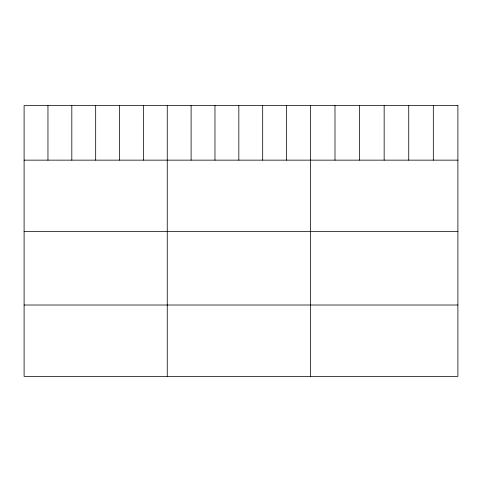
<?xml version="1.0" encoding="UTF-8"?>
<svg xmlns="http://www.w3.org/2000/svg" width="482" height="482" viewBox="0 0 482 482"><rect width="100%" height="100%" fill="white"/><g stroke="black" fill="none" stroke-linecap="round" stroke-linejoin="round"><path stroke-width="0.72" d="M24.1 160.151L457.9 160.151M24.1 231.499L457.9 231.499M24.1 305.01L457.9 305.01M433.318 105.636L433.318 160.151M408.736 105.636L408.736 160.151M384.154 105.636L384.154 160.151M359.572 105.636L359.572 160.151M334.99 105.636L334.99 160.151M310.408 105.636L310.408 376.364M286.549 105.636L286.549 160.151M262.69 105.636L262.69 160.151M238.831 105.636L238.831 160.151M214.972 105.636L214.972 160.151M191.113 105.636L191.113 160.151M167.254 105.636L167.254 376.364M143.395 105.636L143.395 160.151M119.536 105.636L119.536 160.151M95.677 105.636L95.677 160.151M71.818 105.636L71.818 160.151M47.959 105.636L47.959 160.151M457.9 105.636L24.1 105.636L24.1 376.364L457.9 376.364L457.9 105.636"/></g></svg>
